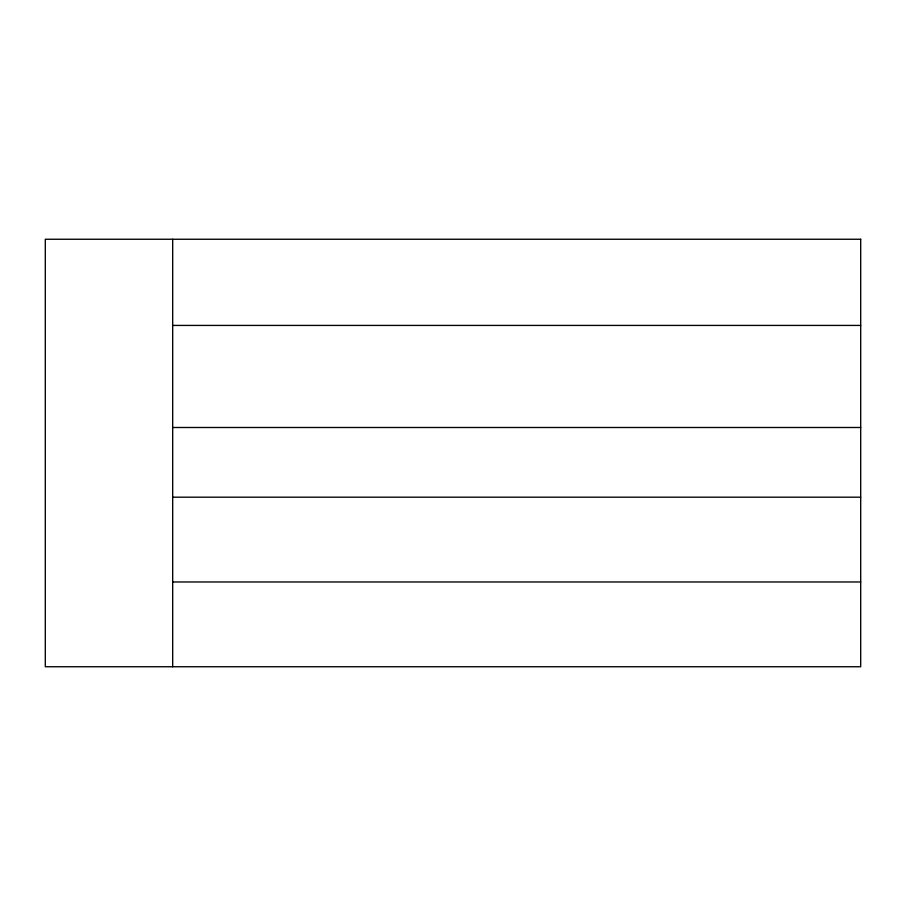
<?xml version="1.0" encoding="UTF-8"?>
<svg xmlns="http://www.w3.org/2000/svg" width="906" height="906" viewBox="0 0 906 906"><rect width="100%" height="100%" fill="white"/><g stroke="black" fill="none" stroke-linecap="round" stroke-linejoin="round"><path stroke-width="1.36" d="M172.684 325.424L860.7 325.424M172.684 427.496L860.7 427.496M172.684 497.19L860.7 497.19M172.684 581.969L860.7 581.969M172.684 239.252L172.684 666.748M860.7 239.252L45.3 239.252L45.3 666.748L860.7 666.748L860.7 239.252"/></g></svg>
